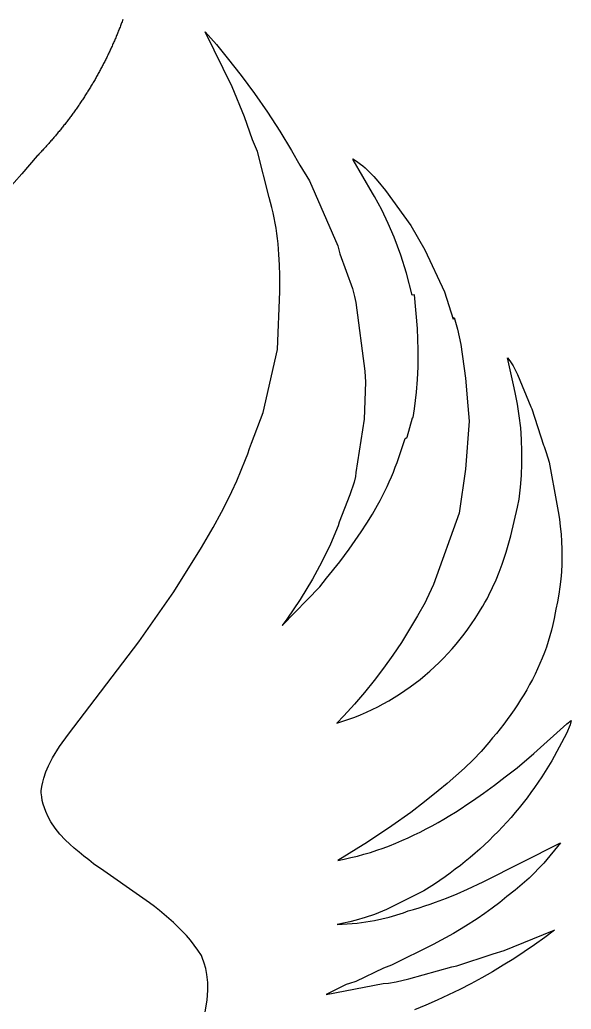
# Model space of a CAD drawing. Extents: x 156 to 510, y 849 to 1306.
# Drawn here: x 425.5 to 509.3, y 1078 to 1228.4 of the extents above; entities that cross this region are included whole.
import ezdxf

# ---------------------------------------------------------------- set-up
doc = ezdxf.new("R2010")
doc.units = 0
doc.layers.add('color#3f3f3fff', color=1, linetype='CONTINUOUS')
doc.layers.add('color#7d7d7dff', color=1, linetype='CONTINUOUS')

msp = doc.modelspace()

# ---------------------------------------------------------------- linework, layer by layer
at = {"layer": 'color#3f3f3fff'}
msp.add_lwpolyline([(453.65, 1077.58), (453.95, 1079.36), (454.05, 1080.86), (454.02, 1082.06), (453.89, 1083.25), (453.72, 1084.14), (453.49, 1085), (453.19, 1085.85), (453.07, 1086.13), (452.54, 1086.93), (451.98, 1087.71), (451.39, 1088.45), (450.78, 1089.17), (450.15, 1089.86), (449.49, 1090.52), (448.82, 1091.17), (448.12, 1091.79), (447.41, 1092.4), (446.68, 1092.99), (445.94, 1093.57), (445.19, 1094.14), (443.66, 1095.24), (438.21, 1099), (436.68, 1100.1), (435.93, 1100.67), (435.18, 1101.25), (434.46, 1101.84), (433.74, 1102.45), (433.05, 1103.08), (432.37, 1103.73), (431.56, 1104.57), (430.83, 1105.49), (430.17, 1106.46), (429.75, 1107.23), (429.39, 1108.03), (429.19, 1108.58), (429.02, 1109.14), (428.88, 1109.71), (428.79, 1110.28), (428.73, 1110.86), (428.71, 1111.16), (428.81, 1111.82), (428.94, 1112.48), (429.11, 1113.12), (429.42, 1114.07), (429.8, 1115), (430.41, 1116.19), (431.47, 1117.91), (432.86, 1119.79), (443.56, 1133.82), (448.89, 1141.43), (453.09, 1148.17), (454.86, 1151.24), (456.12, 1153.57), (456.92, 1155.14), (457.69, 1156.72), (458.43, 1158.33), (459.13, 1159.95), (459.79, 1161.58), (460.1, 1162.41), (460.4, 1163.24), (460.69, 1164.08), (462.47, 1168.7), (464.65, 1178.32), (465, 1187.14), (464.99, 1189.56), (464.94, 1191.16), (464.85, 1192.77), (464.79, 1193.56), (464.72, 1194.36), (464.63, 1195.16), (464.52, 1195.95), (464.41, 1196.74), (464.27, 1197.53), (464.12, 1198.32), (463.96, 1199.1), (463.77, 1199.89), (463.57, 1200.66), (463.35, 1201.44), (461.58, 1208.43), (460.84, 1210.17), (459.62, 1213.68), (457.73, 1218.26), (453.66, 1226.59), (455.35, 1224.66), (457, 1222.68), (459.12, 1219.98), (461.15, 1217.22), (463.1, 1214.39), (464.97, 1211.5), (466.74, 1208.57), (468.01, 1206.33), (469.5, 1203.93), (473.82, 1194.08), (474.13, 1192.87), (476.02, 1187.58), (476.35, 1186.38), (476.52, 1185.46), (477.93, 1175.03), (478, 1173.35), (477.81, 1167.73), (476.56, 1159.59), (476.47, 1159), (476.27, 1158.14), (475.61, 1156.18), (474.02, 1152.04), (473.86, 1151.47), (472.69, 1148.7), (471.38, 1146), (469.95, 1143.36), (468.08, 1140.29), (466.05, 1137.31), (465.34, 1136.34), (471.05, 1142.19), (472.09, 1143.55), (474.09, 1146.02), (475.53, 1147.93), (476.46, 1149.23), (477.36, 1150.55), (478.23, 1151.89), (479.06, 1153.25), (479.85, 1154.63), (480.22, 1155.33), (480.59, 1156.04), (480.95, 1156.75), (481.29, 1157.47), (481.62, 1158.19), (481.94, 1158.92), (482.25, 1159.65), (482.54, 1160.39), (482.82, 1161.14), (483.08, 1161.89), (483.33, 1162.65), (483.56, 1163.41), (484.04, 1164.76), (484.29, 1164.93), (484.35, 1164.95), (485.17, 1167.89), (485.24, 1167.98), (485.45, 1169.26), (485.63, 1170.53), (485.77, 1171.81), (485.92, 1173.74), (486.01, 1175.67), (486.02, 1178.25), (485.9, 1181.47), (485.44, 1186.61), (485.1, 1186.58), (484.24, 1189.92), (483.37, 1192.67), (482.37, 1195.36), (481.46, 1197.48), (480.47, 1199.55), (479.38, 1201.58), (479.09, 1202.08), (476.16, 1207.12), (476.08, 1207.32), (476.47, 1207.06), (476.86, 1206.79), (477.23, 1206.5), (477.59, 1206.21), (477.94, 1205.91), (478.62, 1205.27), (479.26, 1204.61), (479.88, 1203.92), (481.06, 1202.46), (484.88, 1197.16), (487.04, 1193.44), (490.02, 1187.05), (491.34, 1182.91), (491.47, 1183.19), (491.98, 1181.38), (492.49, 1179.08), (493.22, 1173.95), (493.58, 1169.73), (493.75, 1167.41), (493.21, 1160.09), (492.26, 1153.43), (488.36, 1142.57), (487.29, 1140.29), (487.06, 1139.85), (485.92, 1137.78), (484.72, 1135.75), (483.46, 1133.75), (482.15, 1131.79), (480.77, 1129.86), (479.35, 1127.98), (477.87, 1126.14), (476.33, 1124.35), (474.74, 1122.61), (473.65, 1121.47), (474.56, 1121.76), (475.47, 1122.07), (476.37, 1122.4), (477.26, 1122.76), (478.14, 1123.14), (479.02, 1123.54), (479.88, 1123.97), (480.72, 1124.42), (481.56, 1124.89), (482.39, 1125.38), (483.2, 1125.89), (484, 1126.42), (484.79, 1126.98), (485.56, 1127.55), (486.32, 1128.14), (487.06, 1128.75), (487.79, 1129.38), (488.5, 1130.03), (489.2, 1130.69), (489.88, 1131.37), (490.54, 1132.07), (491.18, 1132.78), (491.81, 1133.51), (492.42, 1134.26), (493.01, 1135.02), (493.58, 1135.79), (494.13, 1136.58), (494.66, 1137.38), (495.17, 1138.19), (495.51, 1138.73), (495.85, 1139.28), (496.17, 1139.84), (496.48, 1140.4), (496.77, 1140.96), (497.33, 1142.11), (497.85, 1143.28), (498.33, 1144.46), (498.78, 1145.66), (499.38, 1147.48), (500.09, 1149.94), (501.11, 1154.3), (501.37, 1155.56), (501.57, 1157.35), (501.71, 1159.16), (501.79, 1160.97), (501.79, 1162.78), (501.73, 1164.6), (501.6, 1166.4), (501.39, 1168.2), (501.12, 1169.99), (500.76, 1171.77), (500.49, 1172.95), (499.61, 1177.04), (499.96, 1176.56), (500.44, 1175.81), (501.11, 1174.49), (503.14, 1169.56), (503.28, 1169.3), (505.07, 1163.73), (505.15, 1163.53), (505.48, 1162.66), (505.91, 1161.18), (507.08, 1154.79), (507.29, 1153.66), (507.48, 1152.52), (507.62, 1151.38), (507.74, 1150.24), (507.81, 1149.09), (507.86, 1147.95), (507.87, 1146.8), (507.84, 1145.65), (507.78, 1144.5), (507.69, 1143.36), (507.56, 1142.22), (507.39, 1141.08), (507.19, 1139.95), (506.96, 1138.83), (506.83, 1138.27), (506.67, 1137.37), (506.49, 1136.49), (506.28, 1135.62), (506.05, 1134.75), (505.79, 1133.89), (505.51, 1133.04), (505.2, 1132.2), (504.88, 1131.37), (504.53, 1130.55), (504.17, 1129.73), (503.78, 1128.93), (503.38, 1128.13), (502.96, 1127.34), (502.52, 1126.56), (502.06, 1125.78), (501.59, 1125.02), (501.1, 1124.26), (500.6, 1123.52), (500.09, 1122.78), (499.56, 1122.05), (499.02, 1121.33), (498.47, 1120.62), (497.91, 1119.92), (497.34, 1119.22), (496.76, 1118.54), (495.57, 1117.19), (494.36, 1115.88), (493.07, 1114.65), (491.76, 1113.46), (490.43, 1112.29), (489.07, 1111.16), (487, 1109.5), (484.88, 1107.9), (481.99, 1105.85), (478.3, 1103.4), (473.78, 1100.61), (474.79, 1100.81), (475.79, 1101.02), (476.79, 1101.27), (477.78, 1101.54), (478.76, 1101.83), (479.74, 1102.14), (480.7, 1102.48), (481.66, 1102.84), (482.61, 1103.22), (483.55, 1103.61), (484.49, 1104.03), (485.41, 1104.47), (486.33, 1104.92), (487.25, 1105.39), (488.15, 1105.88), (489.05, 1106.38), (489.94, 1106.89), (490.82, 1107.42), (491.69, 1107.96), (492.56, 1108.52), (493.42, 1109.08), (494.27, 1109.66), (495.96, 1110.84), (497.62, 1112.05), (499.25, 1113.29), (500.05, 1113.92), (501.07, 1114.67), (503.61, 1116.87), (508.61, 1121.38), (509.28, 1121.9), (509.1, 1121.21), (508.58, 1119.9), (506.32, 1115.77), (505.83, 1114.94), (505.32, 1114.11), (504.8, 1113.3), (504.27, 1112.49), (503.72, 1111.7), (503.15, 1110.92), (502.57, 1110.14), (501.98, 1109.38), (501.38, 1108.62), (500.76, 1107.88), (500.13, 1107.15), (499.49, 1106.43), (498.83, 1105.72), (498.17, 1105.02), (497.49, 1104.33), (496.8, 1103.65), (496.1, 1102.99), (495.38, 1102.33), (494.66, 1101.69), (493.93, 1101.06), (493.18, 1100.45), (492.43, 1099.84), (491.66, 1099.25), (490.89, 1098.67), (490.11, 1098.1), (489.31, 1097.55), (488.51, 1097.01), (487.7, 1096.48), (486.88, 1095.97), (481.18, 1093.14), (479.36, 1092.4), (477.98, 1091.91), (476.58, 1091.49), (475.63, 1091.25), (474.67, 1091.05), (473.71, 1090.88), (476.74, 1091.05), (479.37, 1091.44), (481.59, 1091.95), (483.77, 1092.64), (484.48, 1092.91), (485.33, 1093.15), (486.17, 1093.4), (487.01, 1093.67), (487.84, 1093.95), (488.66, 1094.24), (490.3, 1094.86), (491.92, 1095.52), (493.53, 1096.22), (495.91, 1097.32), (507.63, 1103.26), (505.13, 1100.17), (502.9, 1097.89), (500.78, 1096.08), (499.51, 1095.12), (498.41, 1094.22), (497.29, 1093.36), (496.15, 1092.53), (494.99, 1091.73), (493.21, 1090.58), (491.39, 1089.5), (488.3, 1087.79), (481.96, 1084.69), (480.75, 1084.23), (476.56, 1082.19), (475.58, 1081.86), (475.08, 1081.73), (472.02, 1080.22), (480.72, 1081.86), (481.51, 1081.94), (482.69, 1082.13), (484.62, 1082.58), (491.11, 1084.42), (491.89, 1084.58), (497.42, 1086.41), (499.07, 1086.92), (506.43, 1089.9), (506.76, 1090.01), (505.25, 1088.86), (503.71, 1087.76), (502.15, 1086.68), (500.57, 1085.65), (498.96, 1084.65), (497.33, 1083.68), (495.69, 1082.75), (494.02, 1081.85), (492.33, 1080.99), (490.63, 1080.16), (488.91, 1079.36), (487.18, 1078.59), (485.44, 1077.86)], dxfattribs=at)
at = {"layer": 'color#7d7d7dff'}
msp.add_lwpolyline([(441.12, 1228.48), (441.06, 1228.32), (441, 1228.15), (440.94, 1227.99), (440.88, 1227.83), (440.81, 1227.66), (440.75, 1227.5), (440.69, 1227.34), (440.63, 1227.18), (440.56, 1227.01), (440.5, 1226.85), (440.43, 1226.69), (440.37, 1226.53), (440.3, 1226.37), (440.24, 1226.21), (440.17, 1226.05), (440.1, 1225.89), (440.04, 1225.72), (439.97, 1225.56), (439.9, 1225.4), (439.83, 1225.25), (439.76, 1225.09), (439.69, 1224.93), (439.62, 1224.77), (439.55, 1224.61), (439.48, 1224.45), (439.41, 1224.29), (439.34, 1224.13), (439.27, 1223.98), (439.19, 1223.82), (439.12, 1223.66), (439.05, 1223.51), (438.97, 1223.35), (438.9, 1223.19), (438.82, 1223.04), (438.75, 1222.88), (438.67, 1222.73), (438.59, 1222.57), (438.52, 1222.42), (438.44, 1222.26), (438.36, 1222.11), (438.28, 1221.95), (438.2, 1221.8), (438.13, 1221.64), (438.05, 1221.49), (437.97, 1221.34), (437.89, 1221.18), (437.8, 1221.03), (437.72, 1220.88), (437.64, 1220.73), (437.56, 1220.58), (437.48, 1220.42), (437.39, 1220.27), (437.31, 1220.12), (437.23, 1219.97), (437.14, 1219.82), (437.06, 1219.67), (436.97, 1219.52), (436.89, 1219.37), (436.8, 1219.22), (436.71, 1219.07), (436.63, 1218.92), (436.54, 1218.77), (436.45, 1218.63), (436.36, 1218.48), (436.27, 1218.33), (436.18, 1218.18), (436.09, 1218.04), (436, 1217.89), (435.91, 1217.74), (435.82, 1217.6), (435.73, 1217.45), (435.64, 1217.31), (435.55, 1217.16), (435.46, 1217.01), (435.36, 1216.87), (435.27, 1216.73), (435.18, 1216.58), (435.08, 1216.44), (434.99, 1216.29), (434.89, 1216.15), (434.8, 1216.01), (434.7, 1215.86), (434.6, 1215.72), (434.51, 1215.58), (434.41, 1215.44), (434.31, 1215.3), (434.22, 1215.16), (434.12, 1215.01), (434.02, 1214.87), (433.92, 1214.73), (433.82, 1214.59), (433.72, 1214.45), (433.62, 1214.31), (433.52, 1214.18), (433.42, 1214.04), (433.32, 1213.9), (433.22, 1213.76), (433.11, 1213.62), (433.01, 1213.48), (432.91, 1213.35), (432.8, 1213.21), (432.7, 1213.07), (432.6, 1212.94), (432.49, 1212.8), (432.39, 1212.67), (432.28, 1212.53), (432.17, 1212.4), (432.07, 1212.26), (431.96, 1212.13), (431.85, 1211.99), (431.75, 1211.86), (431.64, 1211.73), (431.53, 1211.59), (431.42, 1211.46), (431.31, 1211.33), (431.2, 1211.19), (431.1, 1211.06), (430.99, 1210.93), (430.87, 1210.8), (430.76, 1210.67), (430.65, 1210.54), (430.54, 1210.41), (430.43, 1210.28), (430.32, 1210.15), (430.2, 1210.02), (430.09, 1209.89), (429.98, 1209.76), (429.86, 1209.64), (429.75, 1209.51), (429.64, 1209.38), (429.52, 1209.25), (429.4, 1209.13), (429.29, 1209), (429.17, 1208.87), (429.06, 1208.75), (428.94, 1208.62), (428.82, 1208.5), (428.71, 1208.37), (428.59, 1208.25), (428.47, 1208.12), (428.35, 1208), (428.23, 1207.88), (428.11, 1207.75, -0.110149), (337.5, 1139.13, -0.083023)], format="xyb", dxfattribs=at)

doc.saveas('drawing.dxf')
